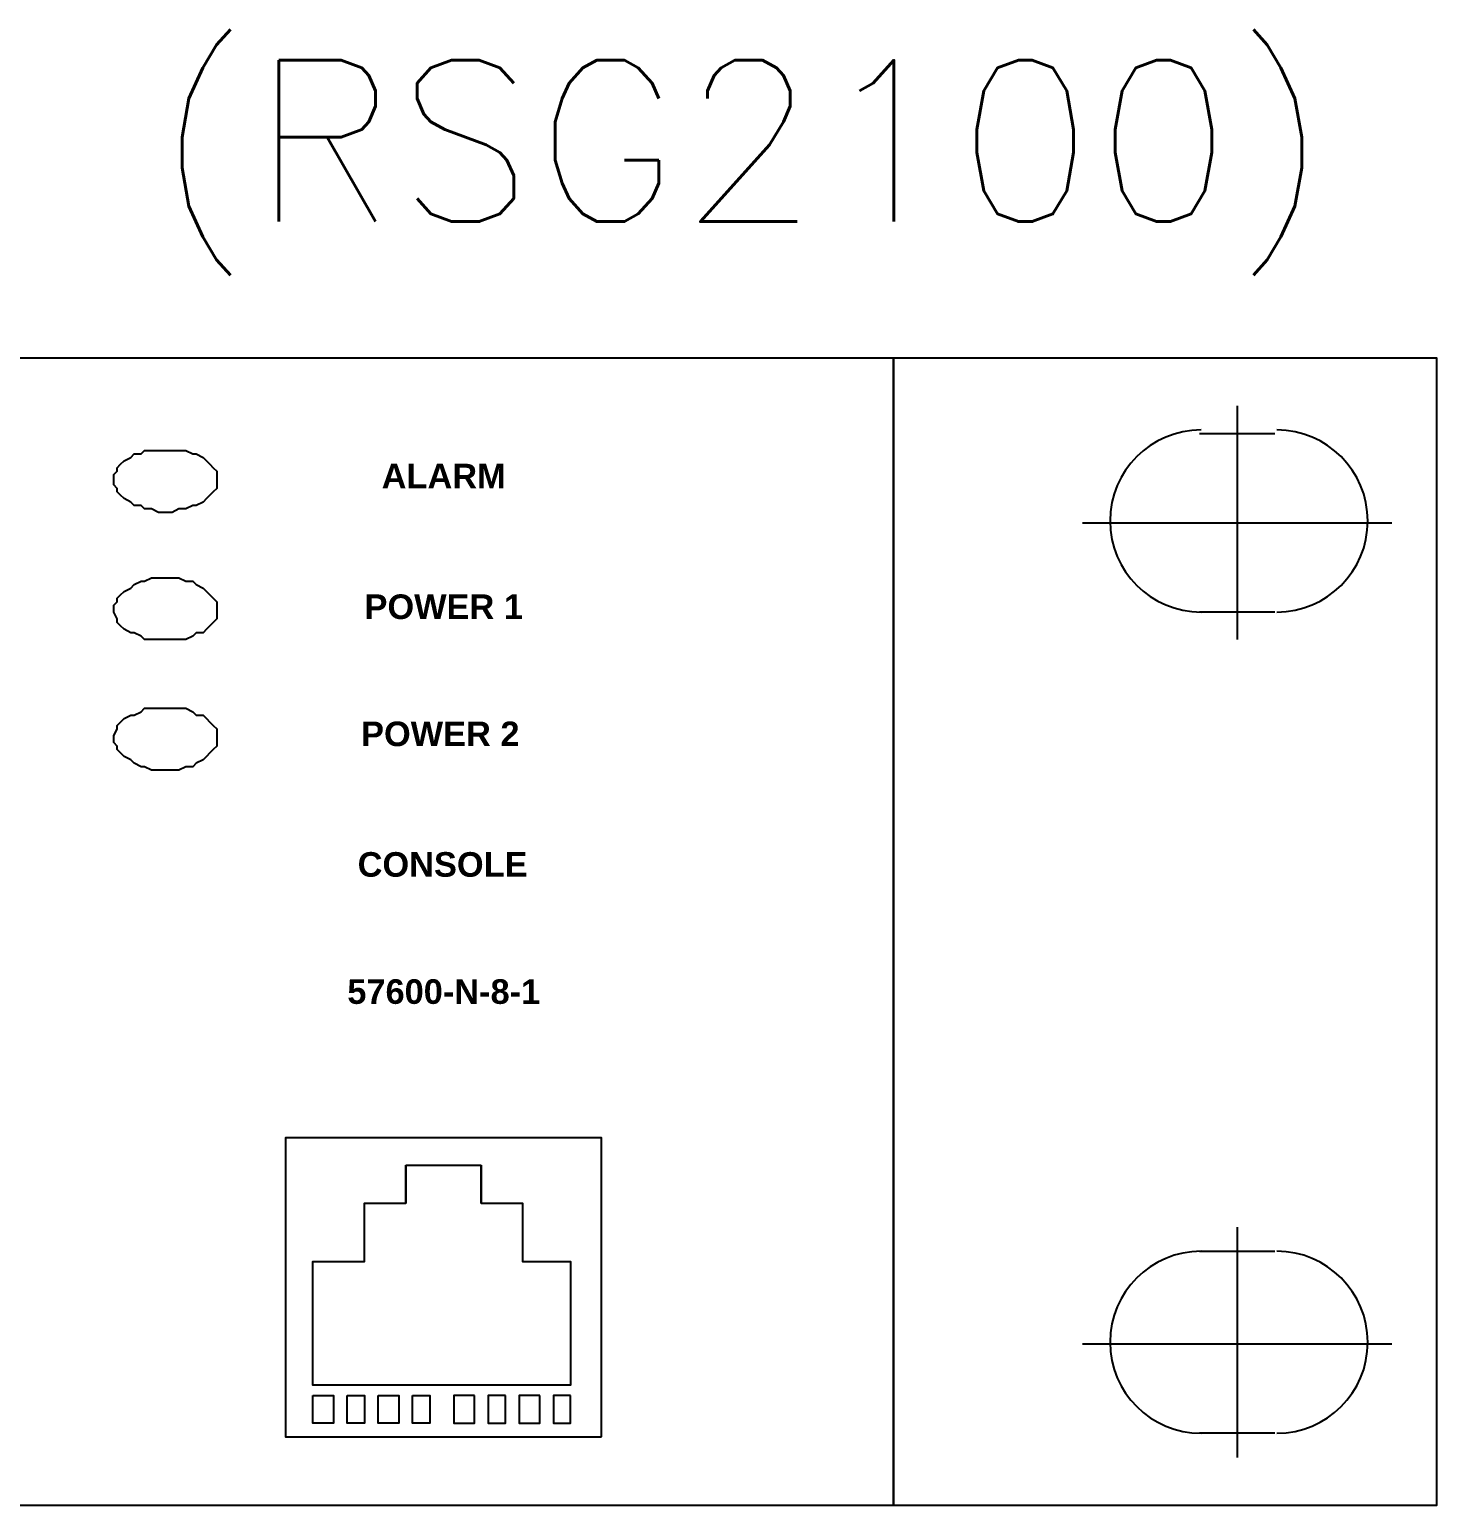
# Model space of a CAD drawing. Header units: millimetres. Extents: x 32.6 to 80.6, y 6.1 to 11.9.
# Drawn here: x 75.13 to 80.58, y 6.11 to 11.83 of the extents above; entities that cross this region are included whole.
import ezdxf

# ---------------------------------------------------------------- set-up
doc = ezdxf.new("R2010")
doc.units = ezdxf.units.MM
doc.styles.add('PDF Arial Bold', font='arialbd.ttf')
doc.styles.add('simplex', font='simplex.shx')

msp = doc.modelspace()

# ---------------------------------------------------------------- linework, layer by layer
for points in [[(78.477, 10.5577), (78.477, 6.1121), (34.6461, 6.1121), (34.6461, 10.5577)], [(78.477, 10.5577), (80.58, 10.5577), (80.58, 6.1121), (78.477, 6.1121)], [(75.8548, 10.0786), (75.8548, 10.0653), (75.8548, 10.0519), (75.8415, 10.0386), (75.8282, 10.0253), (75.8149, 10.012), (75.8016, 9.9987), (75.775, 9.9854), (75.7617, 9.9854), (75.7351, 9.9721), (75.7084, 9.9721), (75.6818, 9.9588), (75.6552, 9.9588), (75.6286, 9.9588), (75.6019, 9.9721), (75.5753, 9.9721), (75.562, 9.9854), (75.5354, 9.9854), (75.5221, 9.9987), (75.4955, 10.012), (75.4822, 10.0253), (75.4688, 10.0386), (75.4688, 10.0519), (75.4555, 10.0653), (75.4555, 10.0786), (75.4555, 10.1052), (75.4688, 10.1185), (75.4688, 10.1318), (75.4822, 10.1451), (75.4955, 10.1584), (75.5221, 10.1717), (75.5354, 10.185), (75.562, 10.185), (75.5753, 10.1984), (75.6019, 10.1984), (75.6286, 10.1984), (75.6552, 10.1984), (75.6818, 10.1984), (75.7084, 10.1984), (75.7351, 10.1984), (75.7617, 10.185), (75.775, 10.185), (75.8016, 10.1717), (75.8149, 10.1584), (75.8282, 10.1451), (75.8415, 10.1318), (75.8548, 10.1185), (75.8548, 10.1052)], [(75.8548, 9.5861), (75.8548, 9.5728), (75.8548, 9.5461), (75.8415, 9.5328), (75.8282, 9.5195), (75.8149, 9.5062), (75.8016, 9.4929), (75.775, 9.4929), (75.7617, 9.4796), (75.7351, 9.4663), (75.7084, 9.4663), (75.6818, 9.4663), (75.6552, 9.4663), (75.6286, 9.4663), (75.6019, 9.4663), (75.5753, 9.4663), (75.562, 9.4796), (75.5354, 9.4929), (75.5221, 9.4929), (75.4955, 9.5062), (75.4822, 9.5195), (75.4688, 9.5328), (75.4688, 9.5461), (75.4555, 9.5728), (75.4555, 9.5861), (75.4555, 9.5994), (75.4688, 9.6127), (75.4688, 9.626), (75.4822, 9.6393), (75.4955, 9.6526), (75.5221, 9.6659), (75.5354, 9.6793), (75.562, 9.6926), (75.5753, 9.6926), (75.6019, 9.7059), (75.6286, 9.7059), (75.6552, 9.7059), (75.6818, 9.7059), (75.7084, 9.7059), (75.7351, 9.6926), (75.7617, 9.6926), (75.775, 9.6793), (75.8016, 9.6659), (75.8149, 9.6526), (75.8282, 9.6393), (75.8415, 9.626), (75.8548, 9.6127), (75.8548, 9.5994)], [(75.8548, 9.0803), (75.8548, 9.067), (75.8548, 9.0537), (75.8415, 9.0404), (75.8282, 9.027), (75.8149, 9.0137), (75.8016, 9.0004), (75.775, 8.9871), (75.7617, 8.9738), (75.7351, 8.9738), (75.7084, 8.9605), (75.6818, 8.9605), (75.6552, 8.9605), (75.6286, 8.9605), (75.6019, 8.9605), (75.5753, 8.9738), (75.562, 8.9738), (75.5354, 8.9871), (75.5221, 9.0004), (75.4955, 9.0137), (75.4822, 9.027), (75.4688, 9.0404), (75.4688, 9.0537), (75.4555, 9.067), (75.4555, 9.0803), (75.4555, 9.0936), (75.4688, 9.1202), (75.4688, 9.1335), (75.4822, 9.1468), (75.4955, 9.1602), (75.5221, 9.1735), (75.5354, 9.1735), (75.562, 9.1868), (75.5753, 9.2001), (75.6019, 9.2001), (75.6286, 9.2001), (75.6552, 9.2001), (75.6818, 9.2001), (75.7084, 9.2001), (75.7351, 9.2001), (75.7617, 9.1868), (75.775, 9.1735), (75.8016, 9.1735), (75.8149, 9.1602), (75.8282, 9.1468), (75.8415, 9.1335), (75.8548, 9.1202), (75.8548, 9.0936)], [(77.3456, 6.3783), (77.3456, 7.5363), (76.1211, 7.5363), (76.1211, 6.3783)], [(76.2275, 6.538), (76.3074, 6.538), (76.3074, 6.4315), (76.2275, 6.4315)], [(76.3606, 6.538), (76.4272, 6.538), (76.4272, 6.4315), (76.3606, 6.4315)], [(76.4804, 6.538), (76.5603, 6.538), (76.5603, 6.4315), (76.4804, 6.4315)], [(76.6135, 6.538), (76.6801, 6.538), (76.6801, 6.4315), (76.6135, 6.4315)], [(76.8531, 6.538), (76.7733, 6.538), (76.7733, 6.4315), (76.8531, 6.4315)], [(76.9729, 6.538), (76.9064, 6.538), (76.9064, 6.4315), (76.9729, 6.4315)], [(77.106, 6.538), (77.0262, 6.538), (77.0262, 6.4315), (77.106, 6.4315)], [(77.2258, 6.538), (77.1593, 6.538), (77.1593, 6.4315), (77.2258, 6.4315)]]:
    msp.add_lwpolyline(points, close=True)
for points in [[(78.477, 6.1121), (78.477, 10.5577)], [(79.808, 10.3714), (79.808, 9.4663)], [(79.6616, 10.2649), (79.9544, 10.2649)], [(79.209, 9.9188), (80.407, 9.9188)], [(79.9544, 9.5728), (79.6616, 9.5728)], [(76.5869, 7.4298), (76.7333, 7.4298), (76.8797, 7.4298)], [(76.5869, 7.4298), (76.5869, 7.2834), (76.5869, 7.4298)], [(76.8797, 7.4298), (76.8797, 7.2834), (76.8797, 7.4298)], [(76.8797, 7.2834), (77.0395, 7.2834), (77.0395, 7.0571), (77.2258, 7.0571), (77.2258, 6.578), (76.7333, 6.578), (76.2275, 6.578), (76.2275, 7.0571), (76.4272, 7.0571), (76.4272, 7.2834), (76.5869, 7.2834)], [(79.808, 7.1902), (79.808, 6.2984)], [(79.6616, 7.0971), (79.9544, 7.0971)], [(79.209, 6.7377), (80.407, 6.7377)], [(79.9544, 6.3916), (79.6616, 6.3916)]]:
    msp.add_lwpolyline(points)
for centre, start, end in [((79.6682, 9.9255), 90, 270), ((79.9611, 9.9255), 270, 90), ((79.6682, 6.7443), 90, 270), ((79.9611, 6.7443), 270, 90)]:
    msp.add_arc(centre, 0.3527, start, end)

# ---------------------------------------------------------------- texts
at = {"attachment_point": 7}
for s, insert, char_height, style in [('(RSG2100)', (75.6133, 10.8772), 0.62475, 'simplex'), ('ALARM', (76.4937, 10.0519), 0.09528, 'PDF Arial Bold'), ('POWER 1', (76.4272, 9.5445), 0.09528, 'PDF Arial Bold'), ('POWER 2', (76.4139, 9.052), 0.09528, 'PDF Arial Bold'), ('CONSOLE', (76.4006, 8.5462), 0.09528, 'PDF Arial Bold'), ('57600-N-8-1', (76.3606, 8.0537), 0.095278, 'PDF Arial Bold')]:
    msp.add_mtext(s, dxfattribs=dict(at, insert=insert, char_height=char_height, style=style))

doc.saveas('drawing.dxf')
